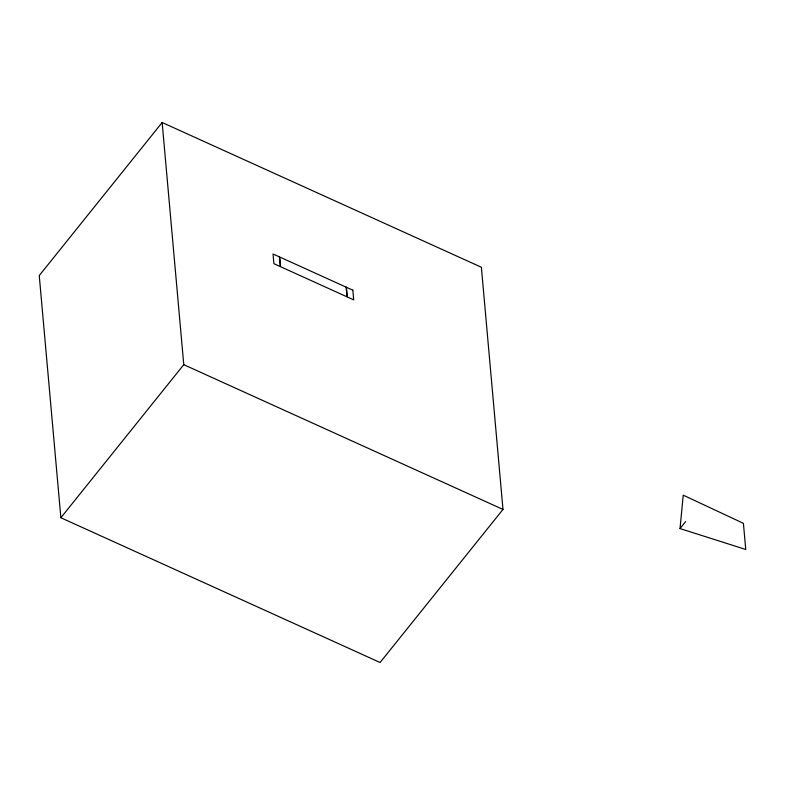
<?xml version="1.0" encoding="UTF-8"?>
<svg xmlns="http://www.w3.org/2000/svg" width="785" height="785" viewBox="0 0 785 785"><rect width="100%" height="100%" fill="white"/><g stroke="black" fill="none" stroke-linecap="round" stroke-linejoin="round"><path stroke-width="1.18" d="M680.026 528.57L683.225 495.168L743.415 523.33L745.75 549.48L680.026 528.57L685.639 521.583M162.152 122.499L39.25 275.564L60.867 517.747L380.087 662.501L502.989 509.436L481.382 267.253L162.152 122.499L183.768 364.672L60.867 517.747M183.768 364.672L502.989 509.436M279.411 256.881L273.033 253.987L273.896 263.682L280.284 266.576L279.411 256.881M346.136 287.143L279.735 257.029L280.598 266.714L346.999 296.828L346.136 287.143M352.838 290.175L346.45 287.281L347.313 296.975L353.701 299.87L352.838 290.175"/></g></svg>
